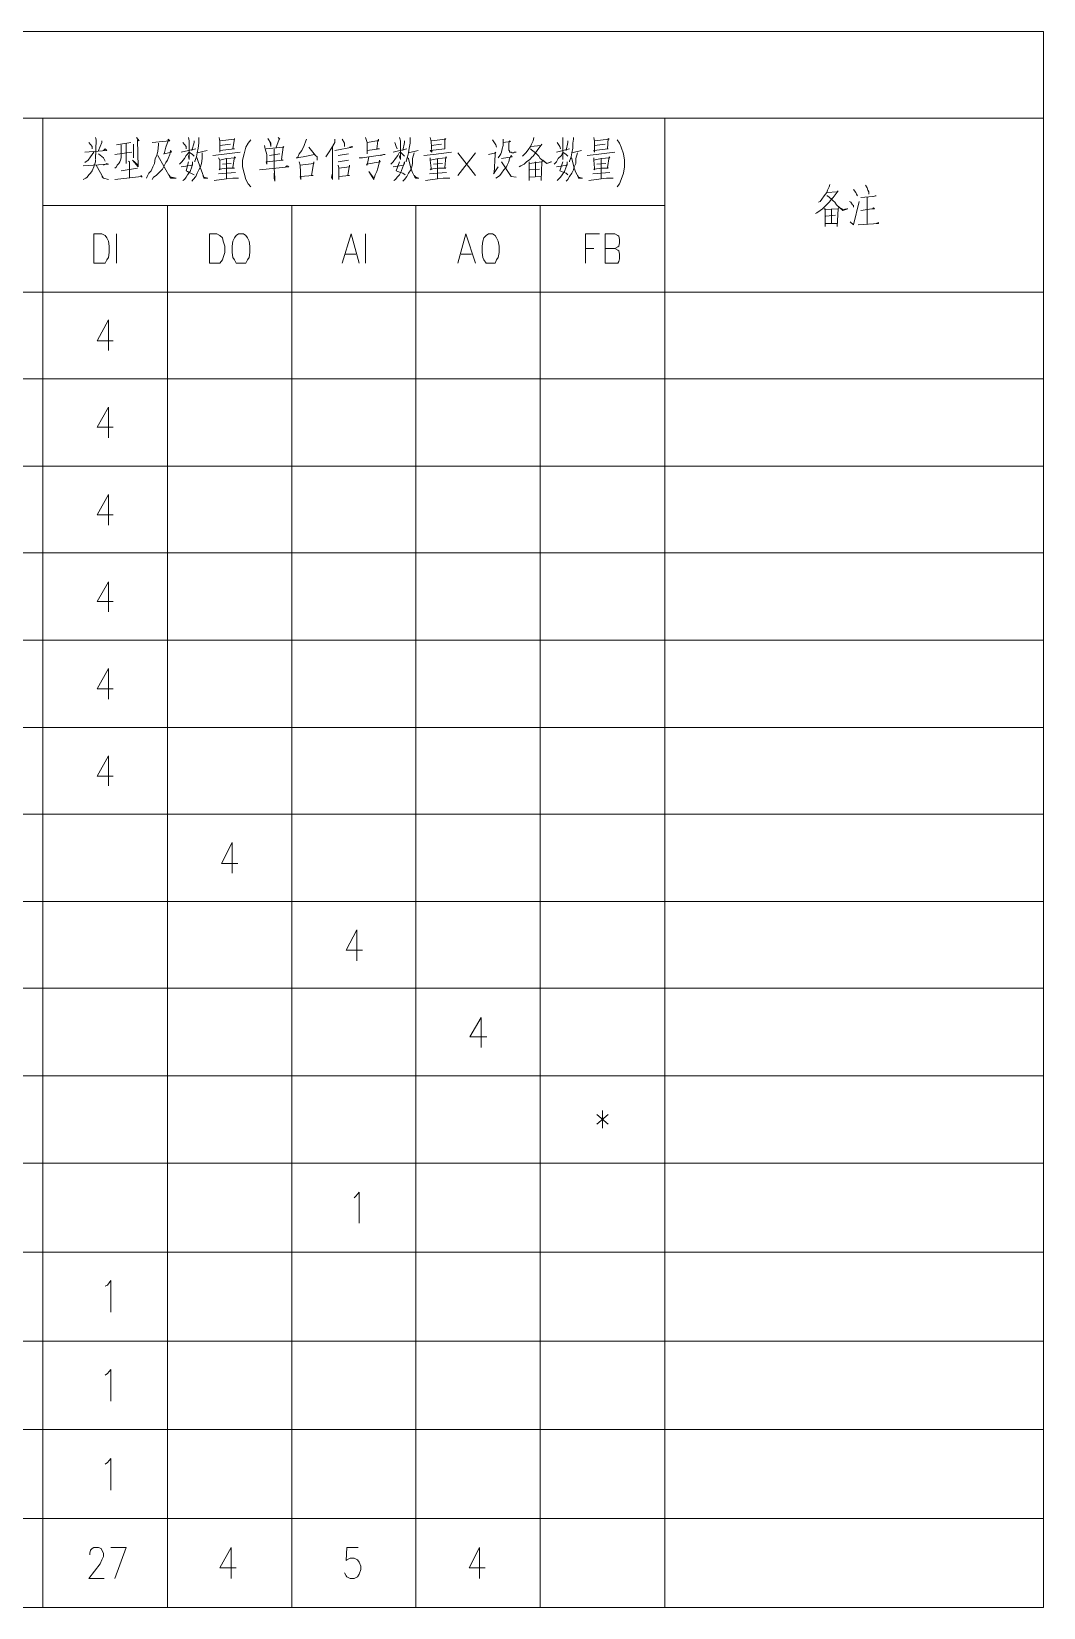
# Model space of a CAD drawing. Header units: millimetres. Extents: x 201 to 11482, y -7821 to 251.
# Drawn here: x 2819.2 to 2898.7, y -6839.1 to -6715.4 of the extents above; entities that cross this region are included whole.
import ezdxf

# ---------------------------------------------------------------- set-up
doc = ezdxf.new("R2010")
doc.units = ezdxf.units.MM

msp = doc.modelspace()

# ---------------------------------------------------------------- linework, layer by layer
at = {"color": 0, "lineweight": 18}
for points in [[(2678.707, -6715.42), (2732.301, -6715.42), (2751.796, -6715.42), (2771.29, -6715.42), (2820.122, -6715.42), (2829.901, -6715.42), (2839.68, -6715.42), (2849.395, -6715.42), (2859.174, -6715.42), (2868.953, -6715.42), (2898.671, -6715.42)], [(2898.671, -6715.42), (2898.671, -6722.214), (2898.671, -6715.42), (2898.671, -6722.214), (2898.671, -6715.42), (2898.671, -6722.214), (2898.671, -6715.42)], [(2697.313, -6722.214), (2898.671, -6722.214)], [(2820.122, -6729.072), (2820.122, -6722.214)], [(2820.122, -6729.072), (2868.953, -6729.072), (2868.953, -6722.214)], [(2868.953, -6735.867), (2898.671, -6735.867), (2898.671, -6722.214)], [(2898.671, -6722.214), (2898.671, -6729.072), (2898.671, -6722.214), (2898.671, -6729.072), (2898.671, -6722.214), (2898.671, -6729.072)], [(2823.741, -6724.119), (2823.995, -6724.437), (2823.995, -6724.627)], [(2824.249, -6723.738), (2824.313, -6723.929), (2824.249, -6725.453), (2824.249, -6725.326), (2824.249, -6725.072)], [(2824.757, -6723.992), (2824.757, -6724.119), (2824.503, -6724.754)], [(2826.281, -6724.31), (2826.281, -6725.008), (2826.281, -6725.135), (2826.281, -6725.326), (2826.218, -6725.516), (2826.154, -6725.643), (2826.091, -6725.77), (2825.964, -6725.897), (2825.9, -6726.024), (2825.773, -6726.151)], [(2825.9, -6724.31), (2827.043, -6724.119)], [(2826.662, -6724.183), (2826.662, -6725.77)], [(2827.488, -6723.738), (2827.678, -6723.992), (2827.551, -6723.929), (2827.615, -6726.024), (2827.17, -6725.516), (2827.615, -6725.897)], [(2827.234, -6724.246), (2827.234, -6725.326)], [(2829.202, -6724.183), (2829.202, -6724.31), (2829.139, -6724.818), (2829.075, -6725.135), (2828.948, -6725.389), (2828.885, -6725.77), (2828.758, -6726.024), (2828.631, -6726.342), (2828.44, -6726.532), (2828.313, -6726.786), (2828.25, -6726.913)], [(2828.694, -6724.119), (2830.091, -6723.992), (2829.964, -6723.865), (2829.964, -6723.992), (2829.774, -6724.5), (2829.647, -6725.008), (2829.583, -6725.008), (2829.647, -6725.008), (2830.218, -6724.881), (2830.155, -6724.754), (2830.091, -6725.072), (2829.964, -6725.389), (2829.901, -6725.516), (2829.774, -6725.707), (2829.647, -6725.961), (2829.52, -6726.215), (2829.329, -6726.405), (2829.202, -6726.532), (2829.012, -6726.723), (2828.821, -6726.85), (2828.694, -6727.04)], [(2831.107, -6724.119), (2831.361, -6724.437), (2831.361, -6724.627)], [(2831.552, -6723.738), (2831.615, -6723.992), (2831.615, -6725.453), (2831.552, -6725.262), (2831.615, -6725.072)], [(2831.996, -6723.992), (2831.996, -6724.119), (2831.806, -6724.754)], [(2832.377, -6723.738), (2832.377, -6723.865), (2832.377, -6724.183), (2832.314, -6724.564), (2832.25, -6724.945), (2832.187, -6725.262), (2832.06, -6725.58), (2832.06, -6725.643)], [(2833.965, -6723.738), (2834.028, -6724.056), (2834.028, -6724.881), (2834.028, -6724.754), (2835.171, -6724.627), (2835.044, -6724.627), (2835.171, -6723.802), (2835.171, -6723.865), (2834.028, -6723.992)], [(2834.028, -6724.373), (2834.854, -6724.246)], [(2836.441, -6723.929), (2836.251, -6724.183), (2836.06, -6724.5), (2835.933, -6725.008), (2835.806, -6725.516), (2835.806, -6726.024), (2835.933, -6726.532), (2836.06, -6727.04), (2836.251, -6727.358), (2836.441, -6727.612)], [(2837.521, -6724.373), (2837.584, -6724.627), (2837.711, -6725.072), (2837.711, -6725.516), (2837.711, -6725.834), (2837.648, -6725.643), (2838.981, -6725.516), (2838.854, -6725.453), (2838.981, -6724.5), (2839.045, -6724.5), (2838.981, -6724.437), (2838.981, -6724.5), (2837.648, -6724.627)], [(2837.775, -6723.802), (2838.029, -6724.183), (2838.029, -6724.437), (2837.965, -6724.119)], [(2838.6, -6723.738), (2838.727, -6723.865), (2838.664, -6723.865), (2838.41, -6724.564)], [(2840.823, -6723.865), (2840.759, -6723.992), (2840.632, -6724.373), (2840.442, -6724.754), (2840.251, -6725.008), (2840.124, -6725.326), (2839.997, -6725.326), (2840.569, -6725.262), (2841.458, -6725.072)], [(2843.045, -6723.865), (2843.045, -6724.119), (2842.791, -6724.564), (2842.537, -6724.945), (2842.347, -6725.262)], [(2843.045, -6724.754), (2844.442, -6724.5), (2844.379, -6724.437), (2844.188, -6724.5)], [(2843.617, -6723.865), (2843.807, -6724.183), (2843.807, -6724.246), (2843.807, -6724.437), (2843.807, -6724.183)], [(2845.458, -6723.738), (2845.585, -6724.119), (2845.585, -6725.008), (2845.585, -6724.754), (2846.538, -6724.627), (2846.347, -6724.627), (2846.411, -6723.992), (2846.474, -6723.865), (2846.474, -6723.992), (2846.347, -6723.992), (2845.585, -6724.119)], [(2847.744, -6724.119), (2847.871, -6724.437), (2847.935, -6724.627)], [(2848.125, -6723.738), (2848.189, -6723.992), (2848.189, -6725.453), (2848.125, -6725.262), (2848.189, -6725.072)], [(2848.506, -6723.992), (2848.506, -6724.119), (2848.379, -6724.754)], [(2848.951, -6723.738), (2848.951, -6723.865), (2848.951, -6724.183), (2848.887, -6724.564), (2848.824, -6724.945), (2848.76, -6725.262), (2848.633, -6725.58), (2848.633, -6725.643)], [(2850.538, -6723.738), (2850.602, -6724.056), (2850.665, -6724.881), (2850.538, -6724.754), (2851.681, -6724.627), (2851.681, -6724.627), (2851.681, -6723.802), (2851.745, -6723.865), (2850.602, -6723.992)], [(2850.602, -6724.373), (2851.427, -6724.246)], [(2855.428, -6723.929), (2855.682, -6724.31), (2855.745, -6724.5)], [(2856.253, -6723.865), (2856.253, -6724.119), (2856.253, -6724.373), (2856.19, -6724.627), (2856.126, -6724.881), (2856.063, -6725.008), (2855.999, -6725.135), (2855.872, -6725.326)], [(2856.253, -6724.119), (2856.825, -6724.056), (2856.761, -6723.992), (2856.698, -6724.183), (2856.698, -6724.373), (2856.698, -6724.5), (2856.698, -6724.754), (2856.761, -6724.754), (2856.761, -6724.881), (2856.888, -6724.881), (2856.952, -6724.945), (2857.079, -6724.945), (2857.142, -6724.881), (2857.269, -6724.881)], [(2858.412, -6724.437), (2859.238, -6724.373), (2859.301, -6724.246), (2858.92, -6724.754), (2858.793, -6724.945), (2858.603, -6725.199), (2858.539, -6725.262), (2858.349, -6725.453), (2858.095, -6725.643), (2857.904, -6725.834), (2857.65, -6725.961), (2857.523, -6726.024)], [(2858.666, -6723.738), (2858.603, -6723.992), (2858.476, -6724.246), (2858.412, -6724.437), (2858.222, -6724.691), (2858.031, -6724.945), (2857.904, -6725.072), (2857.777, -6725.199)], [(2860.508, -6724.119), (2860.698, -6724.437), (2860.762, -6724.627)], [(2860.952, -6723.738), (2860.952, -6723.992), (2860.952, -6725.453), (2860.952, -6725.262), (2860.952, -6725.072)], [(2861.333, -6723.992), (2861.333, -6724.119), (2861.206, -6724.754)], [(2861.778, -6723.738), (2861.778, -6723.865), (2861.714, -6724.183), (2861.714, -6724.564), (2861.651, -6724.945), (2861.587, -6725.262), (2861.46, -6725.58), (2861.46, -6725.643)], [(2863.365, -6723.738), (2863.429, -6724.056), (2863.429, -6724.881), (2863.365, -6724.754), (2864.508, -6724.627), (2864.445, -6724.627), (2864.508, -6723.802), (2864.572, -6723.865), (2863.429, -6723.992)], [(2863.429, -6724.373), (2864.254, -6724.246)], [(2865.207, -6723.929), (2865.397, -6724.183), (2865.524, -6724.5), (2865.715, -6725.008), (2865.778, -6725.516), (2865.778, -6726.024), (2865.715, -6726.532), (2865.524, -6727.04), (2865.397, -6727.358), (2865.207, -6727.612)], [(2824.249, -6725.516), (2824.249, -6725.643), (2824.122, -6726.024), (2823.995, -6726.342), (2823.868, -6726.532), (2823.741, -6726.659), (2823.614, -6726.85), (2823.487, -6726.913), (2823.297, -6727.04)], [(2823.424, -6724.881), (2825.138, -6724.754), (2825.011, -6724.627), (2824.884, -6724.754)], [(2824.122, -6724.881), (2823.868, -6725.262), (2823.678, -6725.516), (2823.424, -6725.707)], [(2824.503, -6725.008), (2824.884, -6725.326), (2825.011, -6725.58)], [(2825.773, -6725.072), (2827.107, -6724.881)], [(2826.853, -6725.58), (2826.916, -6725.643), (2826.916, -6726.913)], [(2829.139, -6725.135), (2830.155, -6726.913), (2830.599, -6726.913), (2830.218, -6726.85), (2830.155, -6726.85), (2830.028, -6726.659)], [(2831.615, -6724.881), (2831.361, -6725.135), (2831.234, -6725.389), (2831.044, -6725.643), (2830.853, -6725.834)], [(2830.98, -6724.881), (2832.123, -6724.627)], [(2830.98, -6726.024), (2831.869, -6725.897), (2831.869, -6725.643), (2831.869, -6725.77), (2831.806, -6726.024), (2831.679, -6726.405), (2831.488, -6726.659), (2831.361, -6726.85), (2831.234, -6727.04), (2831.107, -6727.104)], [(2831.552, -6725.643), (2831.361, -6726.342), (2831.488, -6726.405), (2831.615, -6726.469), (2831.742, -6726.532), (2831.996, -6726.659)], [(2831.615, -6724.881), (2831.869, -6725.072), (2831.996, -6725.199)], [(2832.631, -6724.945), (2832.631, -6725.389), (2832.568, -6725.77), (2832.504, -6726.024), (2832.377, -6726.278), (2832.25, -6726.532), (2832.123, -6726.786), (2831.933, -6727.04), (2831.806, -6727.167)], [(2832.25, -6724.945), (2833.012, -6724.754)], [(2832.25, -6725.326), (2832.25, -6725.389), (2832.504, -6726.151), (2832.631, -6726.469), (2832.758, -6726.85), (2832.758, -6726.913), (2833.076, -6726.913), (2832.758, -6726.85), (2832.695, -6726.723)], [(2833.457, -6725.135), (2834.155, -6725.072), (2835.616, -6724.881)], [(2833.901, -6725.326), (2834.028, -6725.516), (2834.028, -6726.151), (2834.028, -6726.278), (2833.965, -6726.215), (2834.6, -6726.151), (2835.171, -6726.151), (2835.044, -6726.088), (2835.171, -6725.262), (2835.235, -6725.326), (2834.536, -6725.389), (2834.028, -6725.516)], [(2834.536, -6725.389), (2834.536, -6726.977)], [(2837.902, -6725.135), (2838.727, -6725.008)], [(2838.283, -6724.627), (2838.283, -6726.151), (2838.346, -6726.913), (2838.346, -6727.167), (2838.283, -6726.913), (2838.283, -6726.532)], [(2840.251, -6725.643), (2840.315, -6725.897), (2840.378, -6727.04), (2840.315, -6726.786), (2841.331, -6726.723), (2841.204, -6726.723), (2841.394, -6725.643), (2841.394, -6725.77), (2840.315, -6725.897)], [(2841.013, -6724.5), (2841.521, -6725.135), (2841.648, -6725.262), (2841.648, -6725.389), (2841.648, -6725.516)], [(2842.855, -6724.5), (2842.855, -6727.04), (2842.791, -6726.85), (2842.855, -6726.532)], [(2843.299, -6725.135), (2844.125, -6725.008)], [(2844.125, -6725.516), (2843.299, -6725.643)], [(2844.95, -6725.326), (2845.204, -6725.326), (2845.712, -6725.262), (2846.982, -6725.072), (2846.855, -6725.072), (2846.665, -6725.135)], [(2845.712, -6725.262), (2845.585, -6725.897), (2845.522, -6725.834), (2846.601, -6725.643), (2846.538, -6725.516), (2846.538, -6725.643), (2846.411, -6726.151), (2846.347, -6726.405), (2846.22, -6726.659), (2846.157, -6726.85), (2846.093, -6726.977), (2846.093, -6727.04), (2845.712, -6726.405), (2846.093, -6726.913)], [(2848.125, -6724.881), (2847.998, -6725.135), (2847.808, -6725.389), (2847.617, -6725.643), (2847.427, -6725.834)], [(2847.617, -6724.881), (2848.697, -6724.627)], [(2847.617, -6726.024), (2848.443, -6725.897), (2848.506, -6725.643), (2848.506, -6725.77), (2848.379, -6726.024), (2848.252, -6726.405), (2848.125, -6726.659), (2847.935, -6726.85), (2847.808, -6727.04), (2847.681, -6727.104)], [(2848.125, -6725.643), (2847.871, -6726.342), (2847.998, -6726.405), (2848.189, -6726.469), (2848.379, -6726.532), (2848.57, -6726.659)], [(2848.189, -6724.881), (2848.379, -6725.072), (2848.506, -6725.199)], [(2849.268, -6724.945), (2849.141, -6725.389), (2849.141, -6725.77), (2849.078, -6726.024), (2849.014, -6726.278), (2848.824, -6726.532), (2848.697, -6726.786), (2848.506, -6727.04), (2848.379, -6727.167)], [(2848.76, -6725.326), (2848.824, -6725.389), (2849.014, -6726.151), (2849.141, -6726.469), (2849.332, -6726.85), (2849.395, -6726.913), (2849.649, -6726.913), (2849.395, -6726.85), (2849.268, -6726.723)], [(2848.824, -6724.945), (2849.586, -6724.754)], [(2850.03, -6725.135), (2850.792, -6725.072), (2852.189, -6724.881)], [(2850.538, -6725.326), (2850.538, -6725.516), (2850.602, -6726.151), (2850.602, -6726.278), (2850.538, -6726.215), (2851.173, -6726.151), (2851.745, -6726.151), (2851.681, -6726.088), (2851.745, -6725.262), (2851.808, -6725.326), (2851.173, -6725.389), (2850.538, -6725.516)], [(2851.11, -6725.389), (2851.11, -6726.977)], [(2852.697, -6724.945), (2854.094, -6726.723)], [(2852.697, -6726.723), (2854.094, -6724.945)], [(2855.11, -6725.072), (2855.682, -6724.945), (2855.618, -6724.881), (2855.618, -6725.072), (2855.555, -6726.532), (2855.491, -6726.596), (2855.872, -6726.024)], [(2856.126, -6725.389), (2856.952, -6725.262), (2856.888, -6725.135), (2856.761, -6725.389), (2856.698, -6725.643), (2856.571, -6725.897), (2856.507, -6726.024), (2856.317, -6726.278), (2856.126, -6726.532), (2855.999, -6726.723), (2855.809, -6726.85), (2855.682, -6726.913)], [(2856.126, -6725.643), (2856.126, -6725.643), (2856.888, -6726.786), (2857.269, -6726.85), (2856.888, -6726.786), (2856.825, -6726.659)], [(2858.412, -6724.627), (2858.476, -6724.691), (2858.793, -6724.945), (2858.92, -6725.072), (2859.047, -6725.199), (2859.174, -6725.389), (2859.682, -6725.77), (2860.063, -6725.643), (2860, -6725.643), (2859.682, -6725.77), (2859.365, -6725.516), (2859.301, -6725.643), (2858.285, -6725.77), (2858.285, -6725.643), (2858.285, -6725.707), (2858.285, -6727.104), (2858.285, -6726.85), (2858.285, -6726.85), (2859.238, -6726.786), (2859.238, -6727.104), (2859.301, -6725.643)], [(2858.793, -6725.643), (2858.793, -6726.786)], [(2860.952, -6724.881), (2860.825, -6725.135), (2860.571, -6725.389), (2860.444, -6725.643), (2860.254, -6725.834)], [(2860.444, -6724.881), (2861.46, -6724.627)], [(2860.444, -6726.024), (2861.27, -6725.897), (2861.27, -6725.643), (2861.27, -6725.77), (2861.206, -6726.024), (2861.079, -6726.405), (2860.889, -6726.659), (2860.762, -6726.85), (2860.571, -6727.04), (2860.508, -6727.104)], [(2860.952, -6725.643), (2860.698, -6726.342), (2860.825, -6726.405), (2861.016, -6726.469), (2861.206, -6726.532), (2861.333, -6726.659)], [(2860.952, -6724.881), (2861.206, -6725.072), (2861.333, -6725.199)], [(2862.095, -6724.945), (2861.968, -6725.389), (2861.968, -6725.77), (2861.841, -6726.024), (2861.778, -6726.278), (2861.651, -6726.532), (2861.46, -6726.786), (2861.333, -6727.04), (2861.206, -6727.167)], [(2861.587, -6725.326), (2861.651, -6725.389), (2861.841, -6726.151), (2861.968, -6726.469), (2862.159, -6726.85), (2862.159, -6726.913), (2862.476, -6726.913), (2862.159, -6726.85), (2862.095, -6726.723)], [(2861.651, -6724.945), (2862.413, -6724.754)], [(2862.857, -6725.135), (2863.556, -6725.072), (2865.016, -6724.881)], [(2863.365, -6725.326), (2863.365, -6725.516), (2863.429, -6726.151), (2863.429, -6726.278), (2863.365, -6726.215), (2864, -6726.151), (2864.508, -6726.151), (2864.445, -6726.088), (2864.572, -6725.262), (2864.635, -6725.326), (2863.937, -6725.389), (2863.365, -6725.516)], [(2863.937, -6725.389), (2863.937, -6726.977)], [(2823.297, -6725.961), (2825.265, -6725.834), (2825.138, -6725.77), (2824.884, -6725.897)], [(2824.313, -6725.897), (2824.884, -6726.913), (2825.265, -6727.04), (2824.884, -6726.913), (2824.757, -6726.786)], [(2827.805, -6726.723), (2827.932, -6726.85), (2827.869, -6726.786), (2825.773, -6727.04)], [(2826.281, -6726.342), (2827.551, -6726.151)], [(2833.584, -6727.104), (2834.536, -6726.977), (2835.044, -6726.913), (2835.489, -6726.913), (2835.425, -6726.913), (2835.171, -6726.913)], [(2833.901, -6726.596), (2835.235, -6726.469)], [(2834.219, -6725.834), (2834.917, -6725.77)], [(2837.14, -6726.278), (2839.426, -6726.024), (2839.299, -6725.961), (2839.172, -6726.024)], [(2843.299, -6725.897), (2843.363, -6726.151), (2843.363, -6727.04), (2843.363, -6726.786), (2844.188, -6726.723), (2844.061, -6726.723), (2844.188, -6725.897), (2844.188, -6726.024), (2843.363, -6726.151)], [(2850.157, -6727.104), (2851.11, -6726.977), (2851.554, -6726.913), (2852.062, -6726.913), (2851.999, -6726.913), (2851.681, -6726.913)], [(2850.475, -6726.596), (2851.808, -6726.469)], [(2850.792, -6725.834), (2851.491, -6725.77)], [(2858.349, -6726.278), (2859.111, -6726.215)], [(2862.984, -6727.104), (2863.937, -6726.977), (2864.381, -6726.913), (2864.889, -6726.913), (2864.826, -6726.913), (2864.508, -6726.913)], [(2863.302, -6726.596), (2864.635, -6726.469)], [(2863.619, -6725.834), (2864.318, -6725.77)], [(2881.653, -6728.056), (2882.479, -6727.993), (2882.542, -6727.929), (2882.161, -6728.437), (2882.034, -6728.564), (2881.844, -6728.818), (2881.78, -6728.882), (2881.59, -6729.072), (2881.336, -6729.326), (2881.145, -6729.453), (2880.891, -6729.644), (2880.764, -6729.707)], [(2881.907, -6727.421), (2881.844, -6727.612), (2881.717, -6727.866), (2881.653, -6728.056), (2881.463, -6728.31), (2881.272, -6728.564), (2881.145, -6728.755), (2881.018, -6728.818)], [(2883.749, -6727.802), (2883.939, -6728.056), (2884.003, -6728.183), (2884.066, -6728.31)], [(2884.701, -6727.485), (2884.828, -6727.675), (2884.892, -6727.866), (2884.955, -6727.993), (2884.955, -6728.183)], [(2820.122, -6729.072), (2820.122, -6735.867), (2829.901, -6735.867), (2829.901, -6729.072)], [(2829.901, -6735.867), (2839.68, -6735.867), (2839.68, -6729.072)], [(2839.68, -6735.867), (2849.395, -6735.867), (2849.395, -6729.072)], [(2849.395, -6735.867), (2859.174, -6735.867), (2859.174, -6729.072)], [(2859.174, -6735.867), (2868.953, -6735.867), (2868.953, -6729.072)], [(2881.653, -6728.31), (2881.717, -6728.31), (2882.034, -6728.564), (2882.161, -6728.691), (2882.288, -6728.818), (2882.415, -6729.009), (2882.923, -6729.453), (2883.304, -6729.326), (2883.241, -6729.326), (2882.923, -6729.39), (2882.606, -6729.199), (2882.542, -6729.326), (2881.526, -6729.39), (2881.463, -6729.326), (2881.526, -6729.326), (2881.526, -6730.723), (2881.526, -6730.533), (2881.526, -6730.469), (2882.479, -6730.469), (2882.479, -6730.723), (2882.542, -6729.326)], [(2882.034, -6729.326), (2882.034, -6730.469)], [(2883.431, -6728.755), (2883.558, -6728.818), (2883.685, -6729.009), (2883.749, -6729.072), (2883.749, -6729.199)], [(2883.495, -6730.342), (2883.749, -6730.596), (2884.193, -6728.755)], [(2884.32, -6728.437), (2885.273, -6728.374), (2885.527, -6728.31), (2885.463, -6728.31), (2885.336, -6728.374)], [(2884.32, -6729.453), (2885.209, -6729.326), (2885.4, -6729.326), (2885.336, -6729.263), (2885.273, -6729.326)], [(2884.828, -6728.437), (2884.828, -6730.533)], [(2898.671, -6729.072), (2898.671, -6735.867), (2898.671, -6729.072), (2898.671, -6735.867), (2898.671, -6729.072), (2898.671, -6735.867)], [(2881.59, -6729.898), (2882.352, -6729.834)], [(2884.13, -6730.596), (2885.717, -6730.469), (2885.717, -6730.406), (2885.527, -6730.469)], [(2824.122, -6733.581), (2824.122, -6731.295), (2824.757, -6731.295), (2825.011, -6731.422), (2825.138, -6731.612), (2825.265, -6731.866), (2825.329, -6732.247), (2825.329, -6732.755), (2825.265, -6733.136), (2825.138, -6733.327), (2825.011, -6733.581), (2824.757, -6733.581), (2824.122, -6733.581)], [(2825.9, -6733.581), (2825.9, -6731.295)], [(2833.203, -6733.581), (2833.203, -6731.295), (2833.774, -6731.295), (2834.028, -6731.422), (2834.219, -6731.612), (2834.282, -6731.866), (2834.409, -6732.247), (2834.409, -6732.755), (2834.282, -6733.136), (2834.219, -6733.327), (2834.028, -6733.581), (2833.774, -6733.581), (2833.203, -6733.581)], [(2835.489, -6731.295), (2835.298, -6731.422), (2835.171, -6731.612), (2835.044, -6731.866), (2834.981, -6732.247), (2834.981, -6732.755), (2835.044, -6733.136), (2835.171, -6733.327), (2835.298, -6733.581), (2835.489, -6733.581), (2835.87, -6733.581), (2836.06, -6733.581), (2836.187, -6733.327), (2836.314, -6733.136), (2836.378, -6732.755), (2836.378, -6732.247), (2836.314, -6731.866), (2836.187, -6731.612), (2836.06, -6731.422), (2835.87, -6731.295), (2835.489, -6731.295)], [(2843.617, -6733.581), (2844.315, -6731.295), (2844.95, -6733.581)], [(2845.458, -6733.581), (2845.458, -6731.295)], [(2852.697, -6733.581), (2853.332, -6731.295), (2854.094, -6733.581)], [(2855.11, -6731.295), (2854.92, -6731.422), (2854.729, -6731.612), (2854.666, -6731.866), (2854.602, -6732.247), (2854.602, -6732.755), (2854.666, -6733.136), (2854.729, -6733.327), (2854.92, -6733.581), (2855.11, -6733.581), (2855.428, -6733.581), (2855.618, -6733.581), (2855.745, -6733.327), (2855.872, -6733.136), (2855.936, -6732.755), (2855.936, -6732.247), (2855.872, -6731.866), (2855.745, -6731.612), (2855.618, -6731.422), (2855.428, -6731.295), (2855.11, -6731.295)], [(2862.73, -6733.581), (2862.73, -6731.295), (2863.81, -6731.295)], [(2865.016, -6732.438), (2865.27, -6732.565), (2865.334, -6732.628), (2865.397, -6732.882), (2865.397, -6733.263), (2865.334, -6733.454), (2865.27, -6733.581), (2865.016, -6733.581), (2864.254, -6733.581), (2864.254, -6731.295), (2865.016, -6731.295), (2865.27, -6731.422), (2865.334, -6731.485), (2865.397, -6731.739), (2865.397, -6731.993), (2865.334, -6732.247), (2865.27, -6732.311), (2865.016, -6732.438), (2864.254, -6732.438)], [(2843.871, -6732.882), (2844.696, -6732.882)], [(2852.951, -6732.882), (2853.777, -6732.882)], [(2862.73, -6732.438), (2863.365, -6732.438)], [(2771.29, -6735.867), (2820.122, -6735.867)], [(2771.29, -6742.661), (2820.122, -6742.661), (2820.122, -6735.867)], [(2820.122, -6742.661), (2829.901, -6742.661), (2829.901, -6735.867)], [(2839.68, -6735.867), (2839.68, -6742.661), (2849.395, -6742.661)], [(2849.395, -6735.867), (2849.395, -6742.661), (2859.174, -6742.661)], [(2859.174, -6735.867), (2859.174, -6742.661), (2868.953, -6742.661)], [(2868.953, -6735.867), (2868.953, -6742.661), (2898.671, -6742.661)], [(2898.671, -6735.867), (2898.671, -6742.661), (2898.671, -6735.867), (2898.671, -6742.661), (2898.671, -6735.867), (2898.671, -6742.661), (2898.671, -6735.867)], [(2825.265, -6740.439), (2825.265, -6738.026), (2824.376, -6739.677), (2825.646, -6739.677)], [(2771.29, -6749.519), (2820.122, -6749.519), (2820.122, -6742.661)], [(2820.122, -6749.519), (2829.901, -6749.519), (2829.901, -6742.661)], [(2829.901, -6742.661), (2839.68, -6742.661)], [(2839.68, -6742.661), (2839.68, -6749.519), (2849.395, -6749.519)], [(2849.395, -6742.661), (2849.395, -6749.519), (2859.174, -6749.519)], [(2859.174, -6742.661), (2859.174, -6749.519), (2868.953, -6749.519)], [(2868.953, -6742.661), (2868.953, -6749.519), (2898.671, -6749.519)], [(2898.671, -6742.661), (2898.671, -6749.519), (2898.671, -6742.661), (2898.671, -6749.519), (2898.671, -6742.661), (2898.671, -6749.519), (2898.671, -6742.661)], [(2825.265, -6747.297), (2825.265, -6744.884), (2824.376, -6746.471), (2825.646, -6746.471)], [(2771.29, -6756.314), (2820.122, -6756.314), (2820.122, -6749.519)], [(2820.122, -6756.314), (2829.901, -6756.314), (2829.901, -6749.519)], [(2829.901, -6749.519), (2839.68, -6749.519)], [(2839.68, -6749.519), (2839.68, -6756.314), (2849.395, -6756.314)], [(2849.395, -6749.519), (2849.395, -6756.314), (2859.174, -6756.314)], [(2859.174, -6749.519), (2859.174, -6756.314), (2868.953, -6756.314)], [(2868.953, -6749.519), (2868.953, -6756.314), (2898.671, -6756.314)], [(2898.671, -6749.519), (2898.671, -6756.314), (2898.671, -6749.519), (2898.671, -6756.314), (2898.671, -6749.519), (2898.671, -6756.314), (2898.671, -6749.519)], [(2825.265, -6754.155), (2825.265, -6751.742), (2824.376, -6753.329), (2825.646, -6753.329)], [(2771.29, -6763.172), (2820.122, -6763.172), (2820.122, -6756.314)], [(2820.122, -6763.172), (2829.901, -6763.172), (2829.901, -6756.314)], [(2829.901, -6756.314), (2839.68, -6756.314)], [(2839.68, -6756.314), (2839.68, -6763.172), (2849.395, -6763.172)], [(2849.395, -6756.314), (2849.395, -6763.172), (2859.174, -6763.172)], [(2859.174, -6756.314), (2859.174, -6763.172), (2868.953, -6763.172)], [(2868.953, -6756.314), (2868.953, -6763.172), (2898.671, -6763.172)], [(2898.671, -6756.314), (2898.671, -6763.172), (2898.671, -6756.314), (2898.671, -6763.172), (2898.671, -6756.314), (2898.671, -6763.172), (2898.671, -6756.314)], [(2825.265, -6760.949), (2825.265, -6758.6), (2824.376, -6760.124), (2825.646, -6760.124)], [(2771.29, -6770.03), (2820.122, -6770.03), (2820.122, -6763.172)], [(2820.122, -6770.03), (2829.901, -6770.03), (2829.901, -6763.172)], [(2829.901, -6763.172), (2839.68, -6763.172)], [(2839.68, -6763.172), (2839.68, -6770.03), (2849.395, -6770.03)], [(2849.395, -6763.172), (2849.395, -6770.03), (2859.174, -6770.03)], [(2859.174, -6763.172), (2859.174, -6770.03), (2868.953, -6770.03)], [(2868.953, -6763.172), (2868.953, -6770.03), (2898.671, -6770.03)], [(2898.671, -6763.172), (2898.671, -6770.03), (2898.671, -6763.172), (2898.671, -6770.03), (2898.671, -6763.172), (2898.671, -6770.03), (2898.671, -6763.172)], [(2825.265, -6767.807), (2825.265, -6765.394), (2824.376, -6766.982), (2825.646, -6766.982)], [(2771.29, -6776.824), (2820.122, -6776.824), (2820.122, -6770.03)], [(2820.122, -6776.824), (2829.901, -6776.824), (2829.901, -6770.03)], [(2829.901, -6770.03), (2839.68, -6770.03)], [(2839.68, -6770.03), (2839.68, -6776.824), (2849.395, -6776.824)], [(2849.395, -6770.03), (2849.395, -6776.824), (2859.174, -6776.824)], [(2859.174, -6770.03), (2859.174, -6776.824), (2868.953, -6776.824)], [(2868.953, -6770.03), (2868.953, -6776.824), (2898.671, -6776.824)], [(2898.671, -6770.03), (2898.671, -6776.824), (2898.671, -6770.03), (2898.671, -6776.824), (2898.671, -6770.03), (2898.671, -6776.824), (2898.671, -6770.03)], [(2825.265, -6774.602), (2825.265, -6772.252), (2824.376, -6773.84), (2825.646, -6773.84)], [(2771.29, -6783.682), (2820.122, -6783.682), (2820.122, -6776.824)], [(2829.901, -6776.824), (2839.68, -6776.824)], [(2829.901, -6776.824), (2829.901, -6783.682), (2839.68, -6783.682), (2839.68, -6776.824)], [(2849.395, -6776.824), (2849.395, -6783.682), (2859.174, -6783.682)], [(2859.174, -6776.824), (2859.174, -6783.682), (2868.953, -6783.682)], [(2868.953, -6776.824), (2868.953, -6783.682), (2898.671, -6783.682)], [(2898.671, -6776.824), (2898.671, -6783.682), (2898.671, -6776.824), (2898.671, -6783.682), (2898.671, -6776.824), (2898.671, -6783.682), (2898.671, -6776.824)], [(2834.981, -6781.46), (2834.981, -6779.047), (2834.155, -6780.698), (2835.425, -6780.698)], [(2771.29, -6790.477), (2820.122, -6790.477), (2820.122, -6783.682)], [(2820.122, -6783.682), (2829.901, -6783.682)], [(2829.901, -6783.682), (2829.901, -6790.477), (2839.68, -6790.477)], [(2839.68, -6783.682), (2849.395, -6783.682)], [(2839.68, -6783.682), (2839.68, -6790.477), (2849.395, -6790.477), (2849.395, -6783.682)], [(2859.174, -6783.682), (2859.174, -6790.477), (2868.953, -6790.477)], [(2868.953, -6783.682), (2868.953, -6790.477), (2898.671, -6790.477)], [(2898.671, -6783.682), (2898.671, -6790.477), (2898.671, -6783.682), (2898.671, -6790.477), (2898.671, -6783.682), (2898.671, -6790.477), (2898.671, -6783.682)], [(2844.76, -6788.318), (2844.76, -6785.905), (2843.934, -6787.492), (2845.204, -6787.492)], [(2771.29, -6797.335), (2820.122, -6797.335), (2820.122, -6790.477)], [(2820.122, -6790.477), (2829.901, -6790.477)], [(2829.901, -6790.477), (2829.901, -6797.335), (2839.68, -6797.335)], [(2839.68, -6790.477), (2839.68, -6797.335), (2849.395, -6797.335)], [(2849.395, -6790.477), (2859.174, -6790.477)], [(2849.395, -6790.477), (2849.395, -6797.335), (2859.174, -6797.335), (2859.174, -6790.477)], [(2868.953, -6790.477), (2868.953, -6797.335), (2898.671, -6797.335)], [(2898.671, -6790.477), (2898.671, -6797.335), (2898.671, -6790.477), (2898.671, -6797.335), (2898.671, -6790.477), (2898.671, -6797.335), (2898.671, -6790.477)], [(2854.539, -6795.112), (2854.539, -6792.763), (2853.65, -6794.287), (2854.983, -6794.287)], [(2771.29, -6804.193), (2820.122, -6804.193), (2820.122, -6797.335)], [(2820.122, -6797.335), (2829.901, -6797.335)], [(2829.901, -6804.193), (2829.901, -6797.335)], [(2839.68, -6804.193), (2839.68, -6797.335)], [(2849.395, -6804.193), (2849.395, -6797.335)], [(2859.174, -6797.335), (2868.953, -6797.335)], [(2859.174, -6804.193), (2859.174, -6797.335)], [(2868.953, -6797.335), (2868.953, -6804.193), (2898.671, -6804.193)], [(2898.671, -6797.335), (2898.671, -6804.193), (2898.671, -6797.335), (2898.671, -6804.193), (2898.671, -6797.335), (2898.671, -6804.193), (2898.671, -6797.335)], [(2864.508, -6800.383), (2863.619, -6801.145)], [(2863.619, -6800.383), (2864.508, -6801.145)], [(2864.064, -6800.065), (2864.064, -6801.462)], [(2819.931, -6804.193), (2829.901, -6804.193)], [(2820.122, -6811.178), (2820.122, -6804.193)], [(2821.582, -6804.193), (2831.298, -6804.193)], [(2829.71, -6804.193), (2839.68, -6804.193)], [(2829.901, -6811.178), (2829.901, -6804.193)], [(2831.107, -6804.193), (2840.886, -6804.193)], [(2839.489, -6804.193), (2849.395, -6804.193)], [(2839.68, -6811.178), (2839.68, -6804.193)], [(2840.632, -6804.193), (2850.411, -6804.193)], [(2849.268, -6804.193), (2859.174, -6804.193)], [(2849.395, -6811.178), (2849.395, -6804.193)], [(2850.221, -6804.193), (2860, -6804.193)], [(2858.984, -6804.193), (2868.953, -6804.193)], [(2859.174, -6811.178), (2859.174, -6804.193)], [(2859.809, -6804.193), (2869.588, -6804.193)], [(2868.318, -6804.193), (2898.671, -6804.193)], [(2868.953, -6811.178), (2868.953, -6804.193)], [(2898.671, -6804.193), (2898.671, -6811.178), (2898.671, -6804.193), (2898.671, -6811.178), (2898.671, -6804.193), (2898.671, -6811.178), (2898.671, -6804.193)], [(2844.569, -6806.923), (2844.696, -6806.796), (2844.95, -6806.479), (2844.95, -6808.892)], [(2771.29, -6811.178), (2819.931, -6811.178), (2829.901, -6811.178)], [(2771.29, -6811.178), (2819.931, -6811.178), (2829.901, -6811.178)], [(2819.931, -6818.163), (2829.901, -6818.163), (2829.901, -6811.178)], [(2820.122, -6818.163), (2820.122, -6811.178)], [(2829.71, -6811.178), (2839.68, -6811.178)], [(2829.71, -6811.178), (2839.68, -6811.178)], [(2829.71, -6818.163), (2839.68, -6818.163), (2839.68, -6811.178)], [(2839.489, -6811.178), (2849.395, -6811.178)], [(2839.489, -6811.178), (2849.395, -6811.178)], [(2839.489, -6818.163), (2849.395, -6818.163), (2849.395, -6811.178)], [(2849.268, -6811.178), (2859.174, -6811.178)], [(2849.268, -6811.178), (2859.174, -6811.178)], [(2849.268, -6818.163), (2859.174, -6818.163), (2859.174, -6811.178)], [(2858.984, -6811.178), (2868.953, -6811.178)], [(2858.984, -6811.178), (2868.953, -6811.178)], [(2858.984, -6818.163), (2868.953, -6818.163), (2868.953, -6811.178)], [(2868.318, -6811.178), (2898.671, -6811.178)], [(2868.318, -6811.178), (2898.671, -6811.178)], [(2898.671, -6811.178), (2898.671, -6818.163), (2898.671, -6811.178), (2898.671, -6818.163), (2898.671, -6811.178), (2898.671, -6818.163), (2898.671, -6811.178)], [(2825.011, -6813.845), (2825.202, -6813.781), (2825.456, -6813.4), (2825.456, -6815.877)], [(2768.75, -6818.163), (2819.931, -6818.163)], [(2768.75, -6818.163), (2819.931, -6818.163), (2829.901, -6818.163)], [(2820.122, -6825.084), (2820.122, -6818.163)], [(2829.71, -6818.163), (2839.68, -6818.163)], [(2829.901, -6825.084), (2829.901, -6818.163)], [(2839.489, -6818.163), (2849.395, -6818.163)], [(2839.68, -6825.084), (2839.68, -6818.163)], [(2849.268, -6818.163), (2859.174, -6818.163)], [(2849.395, -6825.084), (2849.395, -6818.163)], [(2858.984, -6818.163), (2868.953, -6818.163)], [(2859.174, -6825.084), (2859.174, -6818.163)], [(2868.318, -6818.163), (2898.671, -6818.163)], [(2868.318, -6818.163), (2898.671, -6818.163)], [(2868.953, -6825.084), (2868.953, -6818.163)], [(2898.671, -6818.163), (2898.671, -6825.084), (2898.671, -6818.163), (2898.671, -6825.084), (2898.671, -6818.163), (2898.671, -6825.084), (2898.671, -6818.163)], [(2825.011, -6820.83), (2825.202, -6820.703), (2825.456, -6820.385), (2825.456, -6822.862)], [(2898.671, -6825.084), (2771.29, -6825.084)], [(2820.122, -6832.069), (2820.122, -6825.084)], [(2829.901, -6832.069), (2829.901, -6825.084)], [(2839.68, -6832.069), (2839.68, -6825.084)], [(2849.395, -6832.069), (2849.395, -6825.084)], [(2859.174, -6832.069), (2859.174, -6825.084)], [(2868.953, -6832.069), (2868.953, -6825.084)], [(2898.671, -6825.084), (2898.671, -6832.069), (2898.671, -6825.084), (2898.671, -6832.069), (2898.671, -6825.084), (2898.671, -6832.069), (2898.671, -6825.084)], [(2825.011, -6827.815), (2825.202, -6827.688), (2825.456, -6827.37), (2825.456, -6829.847)], [(2768.75, -6832.069), (2819.931, -6832.069)], [(2819.931, -6832.069), (2829.901, -6832.069)], [(2820.122, -6832.069), (2820.122, -6839.054), (2830.091, -6839.054)], [(2829.71, -6832.069), (2839.68, -6832.069)], [(2829.901, -6832.069), (2829.901, -6839.054), (2839.87, -6839.054)], [(2839.489, -6832.069), (2849.395, -6832.069)], [(2839.68, -6832.069), (2839.68, -6839.054), (2849.649, -6839.054)], [(2849.268, -6832.069), (2859.174, -6832.069)], [(2849.395, -6832.069), (2849.395, -6839.054), (2859.428, -6839.054)], [(2858.984, -6832.069), (2868.953, -6832.069)], [(2859.174, -6832.069), (2859.174, -6839.054), (2869.144, -6839.054)], [(2868.318, -6832.069), (2898.671, -6832.069)], [(2868.953, -6839.054), (2868.953, -6832.069)], [(2898.671, -6832.069), (2898.671, -6839.054), (2898.671, -6832.069), (2898.671, -6839.054), (2898.671, -6832.069), (2898.671, -6839.054), (2898.671, -6832.069)], [(2823.805, -6834.927), (2823.805, -6834.8), (2823.868, -6834.546), (2823.995, -6834.419), (2824.122, -6834.355), (2824.503, -6834.355), (2824.694, -6834.419), (2824.757, -6834.546), (2824.884, -6834.8), (2824.884, -6835.054), (2824.757, -6835.308), (2824.63, -6835.625), (2823.741, -6836.768), (2824.948, -6836.768)], [(2825.456, -6834.355), (2826.662, -6834.355), (2825.773, -6836.768)], [(2834.917, -6836.768), (2834.917, -6834.355), (2834.028, -6835.943), (2835.298, -6835.943)], [(2844.887, -6834.355), (2843.998, -6834.355), (2843.934, -6835.371), (2843.998, -6835.308), (2844.252, -6835.181), (2844.569, -6835.181), (2844.823, -6835.308), (2844.95, -6835.498), (2845.077, -6835.816), (2845.077, -6836.07), (2844.95, -6836.451), (2844.823, -6836.641), (2844.569, -6836.768), (2844.252, -6836.768), (2843.998, -6836.641), (2843.934, -6836.578), (2843.807, -6836.324)], [(2854.412, -6836.768), (2854.412, -6834.355), (2853.586, -6835.943), (2854.856, -6835.943)], [(2770.338, -6839.054), (2820.122, -6839.054)], [(2868.318, -6839.054), (2898.671, -6839.054)]]:
    msp.add_lwpolyline(points, dxfattribs=at)

doc.saveas('drawing.dxf')
